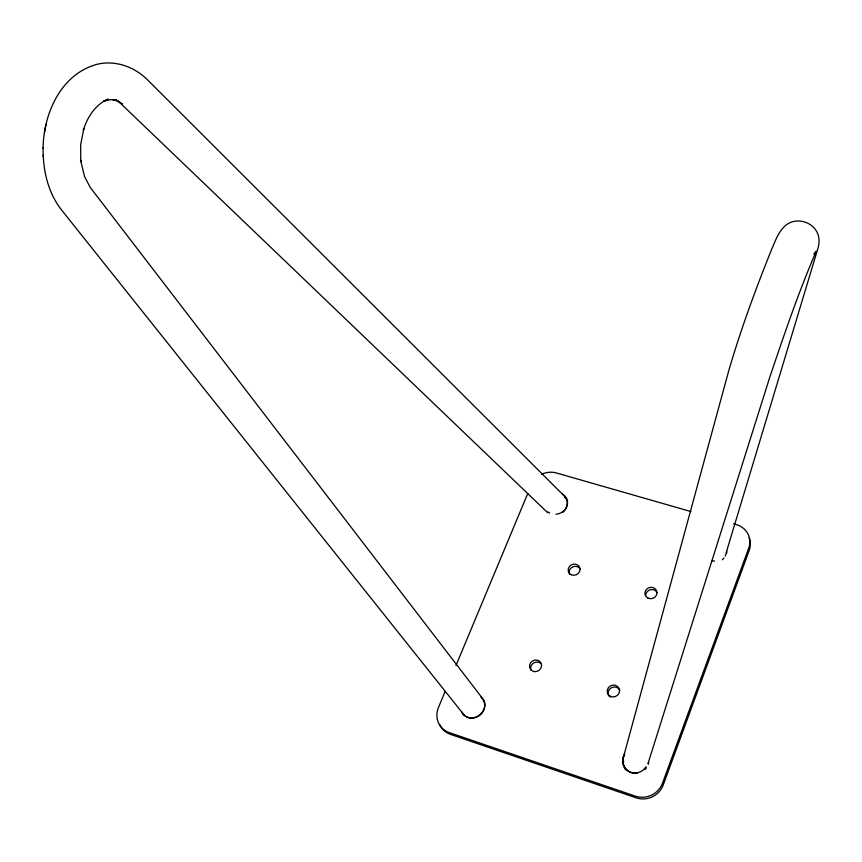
<?xml version="1.0" encoding="UTF-8"?>
<svg xmlns="http://www.w3.org/2000/svg" width="862" height="862" viewBox="0 0 862 862"><rect width="100%" height="100%" fill="white"/><g stroke="black" fill="none" stroke-linecap="round" stroke-linejoin="round"><path stroke-width="1.29" d="M43.1 148.189C43.466 113.094 61.482 72.979 98.322 64.003C116.392 60.189 135.108 67.214 147.855 80.166L565.106 496.857A11.799 10.042 -45.6 0 1 562.821 512.405M46.117 124.139L44.468 132.576M623.032 758.635L728.94 370.035C740.986 328.939 755.802 288.673 771.802 248.967C775.444 240.67 778.397 231.684 785.476 225.521C796.607 216.05 815.387 222.234 818.588 236.5C819.546 241.349 818.868 246.112 817.251 250.659L726.138 552.833M647.976 763.613L769.626 377.675C783.978 335.156 798.384 292.455 816.217 251.295L813.836 253.999M445.158 691.432L438.446 707.519A20.645 19.136 -39.2 0 0 449.124 732.549L635.326 796.132A21.248 20.613 -26.9 0 0 662.533 783.127L748.809 547.92A20.365 18.652 -10 0 0 736.148 524.527L733.562 523.784M456.009 665.453L527.781 493.452M114.032 99.604L116.564 99.906L110.056 99.68L103.483 101.296L108.138 99.152C95.251 104.496 87.299 117.351 83.334 130.216L83.808 128.664L80.662 144.741L80.791 161.733L80.608 160.17L84.519 176.505L90.262 187.463L483.302 699.448A12.359 10.236 -39.7 0 1 481.179 713.553A12.359 10.236 -39.7 0 1 466.59 716.904M112.566 99.572L117.641 101.263L122.469 104.151L117.965 100.886L547.51 512.545M690.882 511.543L556.356 472.958A19.61 17.563 -22.5 0 0 541.627 474.283M610.35 697.099L608.626 695.612A6.206 5.883 -24.4 0 1 611.686 687.639A6.206 5.883 -24.4 0 1 619.832 690.279M43.1 147.682C42.755 169.469 47.766 192.312 61.385 209.757L463.444 714.167A12.359 10.236 -39.7 0 0 465.685 716.365M43.197 155.332L43.208 156.378M726.741 551.195A12.176 11.184 -11.2 0 1 726.623 553.361M714.544 560.947A12.208 11.206 -11.3 0 1 712.184 560.893M645.638 595.599A6.088 5.657 -17.1 0 1 657.167 592.593M562.024 493.872A11.809 10.624 -22.4 0 1 567.121 505.617A11.809 10.624 -22.4 0 1 555.947 514.248M549.74 513.041A11.809 10.624 -22.4 0 1 547.952 511.888M564.782 497.417A11.777 10.603 -22.4 0 1 567.519 500.779M646.015 766.727A12.693 12.262 -26.6 0 1 628.732 771.501A12.693 12.262 -26.6 0 1 624.357 754.681M648.558 761.857A12.65 12.23 -26.6 0 1 648.386 764.249M625.877 770.078A12.65 12.23 -26.6 0 1 623.743 765.553M623.431 763.096A12.65 12.23 -26.6 0 1 623.625 760.715M481.007 697.196A12.37 11.486 -37.7 0 1 479.423 715.557A12.37 11.486 -37.7 0 1 461.504 711.549M463.982 715.482A12.337 11.465 -37.8 0 1 462.808 713.424M569.631 574.48A6.002 5.506 -23 0 1 572.648 566.97A6.002 5.506 -23 0 1 580.46 569.329M531.089 670.431A6.131 5.711 -30.6 0 1 540.733 663.331M749.1 537.748A20.3 18.619 -10 0 1 749.272 550.247L663.277 784.862A21.184 20.559 -26.9 0 1 636.156 797.824L450.46 734.37A20.591 19.093 -39.3 0 1 439.695 724.425M723.994 557.973A12.219 11.766 17.2 0 1 722.324 559.761M725.923 553.91A12.219 11.766 17.2 0 1 725.168 556.012M646.328 767.87A12.758 12.165 25.6 0 1 644.916 769.68M637.266 773.365A12.758 12.165 25.6 0 1 624.928 767.525A12.758 12.165 25.6 0 1 624.691 754.39M648.052 598.142A6.109 5.668 -17.1 0 0 657.006 592.614A6.109 5.668 -17.1 0 0 647.761 588.283A6.109 5.668 -17.1 0 0 648.052 598.142M610.382 696.324A6.228 5.905 -24.4 0 0 619.53 690.645A6.228 5.905 -24.4 0 0 610.177 686.023A6.228 5.905 -24.4 0 0 610.382 696.324M571.172 574.717A6.012 5.517 -23 0 0 580.04 569.276A6.012 5.517 -23 0 0 571.075 565.052A6.012 5.517 -23 0 0 571.172 574.717M534.839 671.638A6.142 5.732 -30.5 0 0 541.067 663.158A6.142 5.732 -30.5 0 0 530.68 662.619A6.142 5.732 -30.5 0 0 534.839 671.638"/></g></svg>
